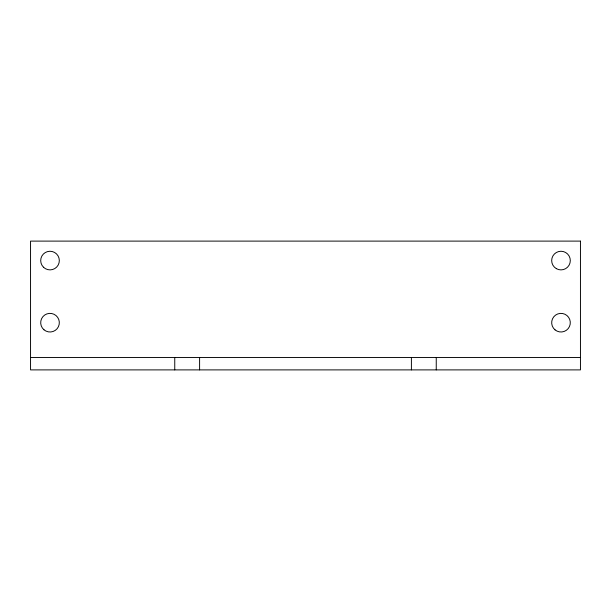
<?xml version="1.0" encoding="UTF-8"?>
<svg xmlns="http://www.w3.org/2000/svg" width="611" height="611" viewBox="0 0 611 611"><rect width="100%" height="100%" fill="white"/><g stroke="black" fill="none" stroke-linecap="round" stroke-linejoin="round"><path stroke-width="0.92" d="M30.55 357.466L580.45 357.466M436.246 357.466L436.246 369.892M411.402 357.466L411.402 369.892M199.598 357.466L199.598 369.892M174.754 357.466L174.754 369.892M580.45 241.108L30.55 241.108L30.55 369.892L580.45 369.892L580.45 241.108M556.331 268.641A9.318 9.318 0 0 0 570.307 260.569A9.318 9.318 0 0 0 556.331 252.503A9.318 9.318 0 0 0 556.331 268.641M555.071 329.879A9.318 9.318 0 0 0 570.178 324.212A9.318 9.318 0 0 0 557.721 313.962A9.318 9.318 0 0 0 555.071 329.879M43.503 267.236A9.318 9.318 0 0 0 59.038 262.875A9.318 9.318 0 0 0 47.498 251.602A9.318 9.318 0 0 0 43.503 267.236M44 329.803A9.318 9.318 0 0 0 59.183 324.334A9.318 9.318 0 0 0 46.856 313.917A9.318 9.318 0 0 0 44 329.803"/></g></svg>
